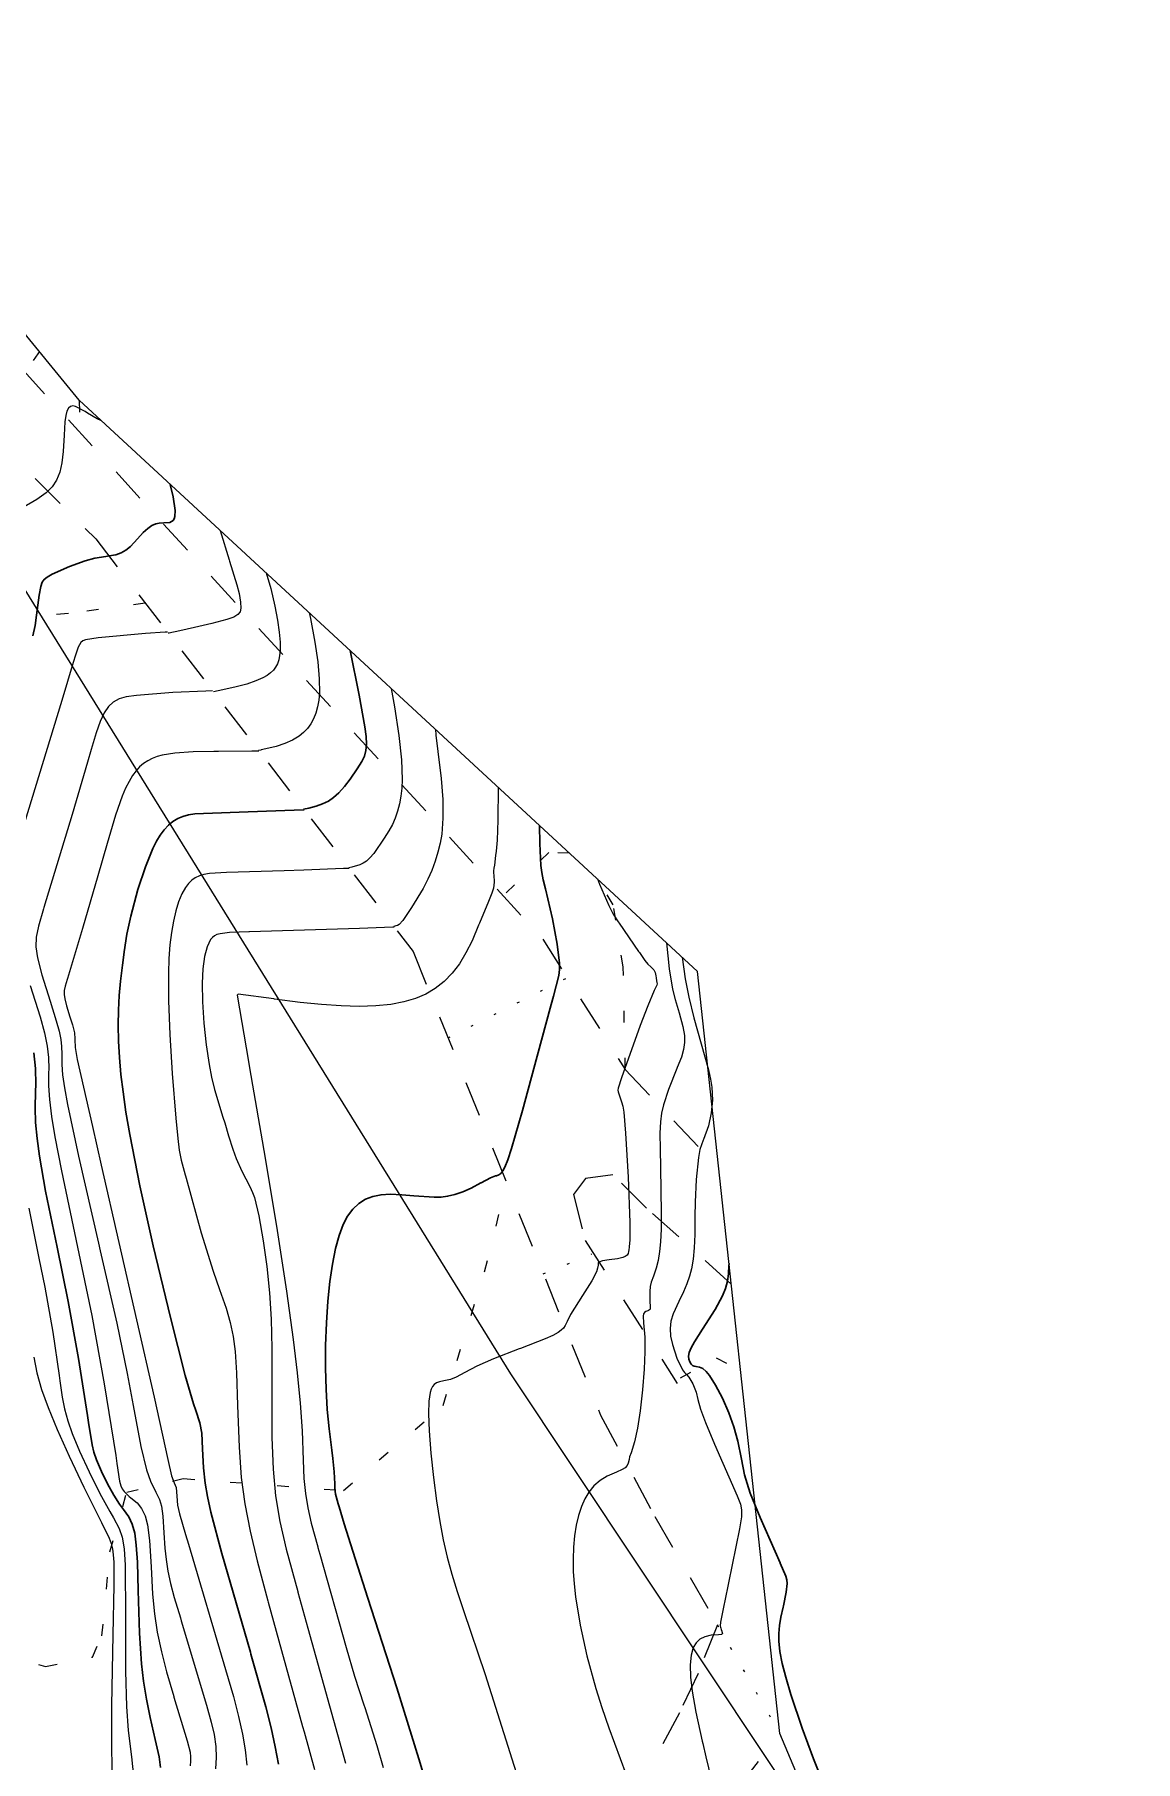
# Model space of a CAD drawing. Header units: metres. Extents: x 1233805 to 1234355, y 654698 to 655114.
# Drawn here: x 1234281.2 to 1234328, y 654854.3 to 654927.6 of the extents above; entities that cross this region are included whole.
import ezdxf

# ---------------------------------------------------------------- set-up
doc = ezdxf.new("R2010")
doc.units = ezdxf.units.M
for name, pattern in [('ИИDash_05_15', [2, 0.5, -1.5]), ('ИИDash_15_15', [3, 1.5, -1.5]), ('ИИDot', [1, 0, -1])]:
    doc.linetypes.add(name, pattern=pattern)
for name, color, linetype, lineweight in [('ИИ_ГОРИЗОНТАЛИ_ОСН', 32, 'Continuous', 25), ('ИИ_ГОРИЗОНТАЛИ_УТОЛЩ', 32, 'Continuous', 30), ('ИИ_ДОРОГИ_АД', 7, 'Continuous', 25), ('ИИ_ЛЭП_НН', 250, 'Continuous', 25), ('ИИ_УГОДЬЯ', 7, 'Continuous', 25)]:
    doc.layers.add(name, color=color, linetype=linetype, lineweight=lineweight)
doc.layers.add('Оформление точек', color=7, linetype='Continuous')

msp = doc.modelspace()

# ---------------------------------------------------------------- linework, layer by layer
at = {"layer": 'ИИ_ГОРИЗОНТАЛИ_ОСН'}
for points, elevation in [([(1234281.41712749, 654914.15694751), (1234281.34567292, 654914.06678277), (1234281.1567044, 654913.77546165)], 33), ([(1234284.04830457, 654911.22203701), (1234283.87660486, 654911.3021691), (1234283.45479863, 654911.54817175), (1234283.35351937, 654911.60956837), (1234282.94613759, 654911.82452791), (1234282.82963235, 654911.85074256), (1234282.73703473, 654911.83296228), (1234282.64959451, 654911.76173573), (1234282.58302596, 654911.63458882), (1234282.53333611, 654911.44371562), (1234282.49929323, 654911.18372399), (1234282.46783178, 654910.61402095), (1234282.42981623, 654909.91576507), (1234282.3742656, 654909.4346866), (1234282.2816591, 654909.03465962), (1234282.1442908, 654908.70222458), (1234281.95317028, 654908.41568296), (1234281.69742152, 654908.1589184), (1234281.30408784, 654907.87651292), (1234280.69477168, 654907.52461643)], 33.5), ([(1234289.09349804, 654906.56321186), (1234289.47572112, 654905.32064127), (1234289.49341074, 654905.26516647), (1234289.80854833, 654904.25982268), (1234289.90272322, 654903.88997969), (1234289.96022552, 654903.5251833), (1234289.97281496, 654903.25927411), (1234289.94145733, 654903.10684624), (1234289.84869922, 654902.99397502), (1234289.66880136, 654902.88979765), (1234289.38025681, 654902.78353251), (1234288.73950658, 654902.60945556), (1234288.00320634, 654902.43877662), (1234287.38300098, 654902.30469945), (1234287.18128216, 654902.26173519), (1234287.03705346, 654902.2310158), (1234286.92150987, 654902.20640607), (1234286.90959911, 654902.20386919), (1234286.89139134, 654902.1999911)], 34.5), ([(1234291.0427815, 654904.76320739), (1234291.24077843, 654904.10370477), (1234291.41493829, 654903.35599051), (1234291.52644289, 654902.75926539), (1234291.59989251, 654902.25338598), (1234291.63793995, 654901.82012126), (1234291.64018249, 654901.46145217), (1234291.6205714, 654901.25323243), (1234291.58301197, 654901.06975283), (1234291.52665388, 654900.90688841), (1234291.45040403, 654900.76151277), (1234291.35273564, 654900.63080616), (1234291.23199203, 654900.51262689), (1234291.08604696, 654900.40488915), (1234290.91220752, 654900.30560387), (1234290.60836557, 654900.17350335), (1234290.22599828, 654900.04532476), (1234289.77115208, 654899.92251453), (1234289.20839223, 654899.79557864), (1234288.80738998, 654899.71016973)], 35), ([(1234292.86974257, 654903.07615769), (1234292.92715336, 654902.82200133), (1234293.11554713, 654901.82524608), (1234293.23955793, 654900.98166877), (1234293.30378904, 654900.2600245), (1234293.30755002, 654899.66363022), (1234293.28033459, 654899.35594613), (1234293.23035599, 654899.07149406), (1234293.15754877, 654898.80989425), (1234293.06178797, 654898.57069381), (1234292.94300049, 654898.35360159), (1234292.8008024, 654898.15782995), (1234292.6347664, 654897.98278105), (1234292.44415822, 654897.82767522), (1234292.16704503, 654897.65835605), (1234291.8419953, 654897.51262244), (1234291.47378792, 654897.39175182), (1234291.03378348, 654897.28645783), (1234290.84186316, 654897.24558167), (1234290.81535747, 654897.23993635), (1234290.73488473, 654897.22279686), (1234290.7237721, 654897.22043004), (1234290.72338862, 654897.22034837)], 35.5), ([(1234286.85444218, 654902.24792972), (1234286.76133031, 654902.24351675), (1234285.92452456, 654902.18461291), (1234283.91392935, 654902.00266061), (1234283.37731658, 654901.92707906), (1234283.25800785, 654901.88057102), (1234283.17547818, 654901.80826991), (1234283.06550068, 654901.61212886), (1234282.94566739, 654901.26474456), (1234282.85400046, 654900.96059442), (1234282.36574539, 654899.34092342), (1234280.60406793, 654893.55699644)], 34.5), ([(1234288.77032407, 654899.7581048), (1234288.48715221, 654899.74790219), (1234287.08920653, 654899.68347288), (1234285.54001965, 654899.55522057), (1234285.10285073, 654899.49813758), (1234284.80326378, 654899.41435701), (1234284.55515244, 654899.27970372), (1234284.35049742, 654899.08626713), (1234284.17213353, 654898.81726358), (1234284.00037209, 654898.44827674), (1234283.82969785, 654897.97199529), (1234283.61656427, 654897.26702394), (1234283.46136278, 654896.73159609), (1234282.80824402, 654894.50410225), (1234281.60852817, 654890.55156628), (1234281.59383669, 654890.50390566), (1234281.37397167, 654889.75695206), (1234281.28221413, 654889.29996582), (1234281.26768011, 654888.88024493), (1234281.33216948, 654888.41197069), (1234281.51645905, 654887.69273194), (1234281.86753248, 654886.57859315), (1234282.13416605, 654885.73898991), (1234282.25069029, 654885.31045926), (1234282.32453273, 654884.95282365), (1234282.36031134, 654884.64704257), (1234282.36515484, 654884.33313916), (1234282.36332173, 654884.26691603), (1234282.36450799, 654883.88396559), (1234282.40232726, 654883.45579431), (1234282.48467697, 654882.89256617), (1234282.61402463, 654882.18407271), (1234283.07907459, 654880.00216556), (1234283.92732903, 654876.29973948), (1234284.00241925, 654875.97588178), (1234284.70266386, 654872.90147052), (1234285.14394264, 654870.77235117), (1234285.39855415, 654869.40376575), (1234285.72943261, 654867.66333311), (1234285.96561321, 654866.67832142), (1234286.1359512, 654866.19074845), (1234286.35841375, 654865.73418262), (1234286.51406777, 654865.41818374), (1234286.60048986, 654865.14077521), (1234286.66243629, 654864.71417197), (1234286.70834982, 654864.00263771), (1234286.74728594, 654863.34946461), (1234286.79364411, 654862.87300044), (1234286.87147585, 654862.37715325), (1234286.98717508, 654861.84824043), (1234287.1455634, 654861.25699753), (1234287.40368686, 654860.39033829), (1234287.43947249, 654860.27234109), (1234288.50999808, 654856.6879973), (1234288.71310994, 654855.97004407), (1234288.83449191, 654855.43383164), (1234288.90687271, 654854.93471512), (1234288.93006201, 654854.46035326), (1234288.90294774, 654853.97801879)], 35), ([(1234296.35863195, 654899.85445258), (1234296.50023867, 654899.08244496), (1234296.68543023, 654897.86227446), (1234296.79405686, 654896.8293901), (1234296.82368391, 654895.99536503), (1234296.80789727, 654895.62688091), (1234296.77066086, 654895.27905786), (1234296.71188822, 654894.95101076), (1234296.63128612, 654894.64107683), (1234296.5310975, 654894.35406803), (1234296.40794574, 654894.07741943), (1234296.26138266, 654893.80802716), (1234296.06332495, 654893.49429586), (1234295.61913766, 654892.85437623), (1234295.45774346, 654892.66721129), (1234295.30531323, 654892.52972702), (1234295.17451429, 654892.4426463), (1234295.02850514, 654892.37047301), (1234294.68456598, 654892.26821621), (1234294.5553859, 654892.24070563)], 36.5), ([(1234298.23621089, 654898.12066139), (1234298.25693138, 654897.87741449), (1234298.34354683, 654897.18478367), (1234298.48315273, 654896.02956238), (1234298.55021858, 654895.14164297), (1234298.55743958, 654894.35402367), (1234298.50266159, 654893.66740012), (1234298.43794494, 654893.28522816), (1234298.34640463, 654892.90210323), (1234298.22807655, 654892.51816496), (1234298.08293214, 654892.1333177), (1234297.91332825, 654891.75238657), (1234297.71667513, 654891.36838762), (1234297.21946691, 654890.54898253), (1234296.85138541, 654890.00153121), (1234296.69697368, 654889.8313857), (1234296.62537146, 654889.79328762), (1234296.5597423, 654889.77089629), (1234296.50995723, 654889.75909539), (1234296.48281348, 654889.75331719), (1234296.47367175, 654889.75137115), (1234296.47281316, 654889.75118838), (1234296.47138454, 654889.75088426)], 37), ([(1234290.74316091, 654897.19436715), (1234290.43395029, 654897.19154872), (1234289.0235941, 654897.17941996), (1234288.82777929, 654897.17796597), (1234287.95417038, 654897.16719563), (1234287.16610994, 654897.10778054), (1234286.63530834, 654897.0295278), (1234286.41395471, 654896.96774348), (1234286.20943665, 654896.88785364), (1234286.01629022, 654896.78699821), (1234285.83809853, 654896.66623981), (1234285.67453565, 654896.52535496), (1234285.52551666, 654896.36426436), (1234285.37275883, 654896.15710086), (1234285.22437989, 654895.90970645), (1234285.07913003, 654895.62003007), (1234284.93503706, 654895.28415813), (1234284.64829981, 654894.47603499), (1234284.28746114, 654893.26930332), (1234283.8947418, 654891.90178021), (1234283.25074264, 654889.66728108), (1234282.6129884, 654887.54613613), (1234282.59869519, 654887.50073309), (1234282.51116577, 654887.20945169), (1234282.47435316, 654887.0294223), (1234282.46809216, 654886.86225272), (1234282.49302974, 654886.67485735), (1234282.56845951, 654886.3753988), (1234282.71357549, 654885.90958368), (1234282.82109896, 654885.56768143), (1234282.900346, 654885.23956148), (1234282.91802547, 654884.98191694), (1234282.91731128, 654884.95251801), (1234282.93401996, 654884.61720519), (1234283.02137151, 654884.09947193), (1234283.6665403, 654881.25011817), (1234284.04401466, 654879.62107083), (1234286.2968177, 654869.75844656), (1234286.86788627, 654867.11786018), (1234287.0225921, 654866.42708362), (1234287.14375523, 654866.12607325), (1234287.22110354, 654865.92626251), (1234287.25372907, 654865.56347835), (1234287.28217757, 654865.18474547), (1234287.36185213, 654864.80683087), (1234287.62065646, 654863.93037249), (1234287.74586823, 654863.51538006), (1234289.32663708, 654858.19839778), (1234289.65851919, 654857.04936165), (1234289.87877061, 654856.20964225), (1234290.04476714, 654855.46041905), (1234290.15889252, 654854.78422841), (1234290.22634487, 654854.13734032)], 35.5), ([(1234300.90836836, 654895.65314166), (1234300.88672041, 654894.26488785), (1234300.85755402, 654893.41982152), (1234300.81669226, 654892.94686368), (1234300.81623049, 654892.94307327), (1234300.79373703, 654892.75770343), (1234300.74459558, 654892.35758972), (1234300.7207197, 654892.21874258), (1234300.71884467, 654892.21352468), (1234300.70573197, 654892.13261074), (1234300.71084301, 654892.00464872), (1234300.71749855, 654891.94092848), (1234300.73574419, 654891.63037281), (1234300.70448863, 654891.37327307), (1234300.639263, 654891.16841216), (1234300.49003621, 654890.81382427), (1234300.10421304, 654889.89350637), (1234300.06841722, 654889.80404417), (1234299.79096437, 654889.14182147), (1234299.53455021, 654888.62735361), (1234299.25397482, 654888.1697671), (1234298.94798442, 654887.77037701), (1234298.60584, 654887.4180866), (1234298.23241535, 654887.12066783), (1234297.8267927, 654886.87739823), (1234297.38860128, 654886.68807173), (1234296.89842354, 654886.54570616), (1234296.3369048, 654886.4433485), (1234295.70429208, 654886.3810388), (1234295.00047851, 654886.35876501), (1234294.23701785, 654886.37593618), (1234293.40015806, 654886.43201763), (1234292.49613978, 654886.52562251), (1234291.40016234, 654886.66974471), (1234291.37180059, 654886.67368977), (1234289.86470185, 654886.87203084), (1234289.84321222, 654886.86146277), (1234289.84134948, 654886.85854562), (1234289.83691421, 654886.85405211), (1234289.82324422, 654886.83489339), (1234290.29974965, 654884.01389396), (1234290.34666564, 654883.74341221), (1234291.00571357, 654879.90509026), (1234291.51144013, 654876.84390661), (1234291.91225767, 654874.26724369), (1234292.20161218, 654872.21294963), (1234292.37104286, 654870.79933418), (1234292.4951211, 654869.5063183), (1234292.57505353, 654868.33236878), (1234292.62342454, 654867.09158053), (1234292.65361655, 654866.30963518), (1234292.71180931, 654865.67798349), (1234292.81270245, 654865.06931577), (1234292.96556618, 654864.41178563), (1234293.24066383, 654863.40290076), (1234293.24575579, 654863.38467376), (1234293.32594619, 654863.09757921), (1234294.44613476, 654859.12790274), (1234294.8054181, 654857.92194584), (1234295.1935425, 654856.70487048), (1234295.23205853, 654856.58618216), (1234295.74699351, 654854.97262497), (1234296.02009856, 654854.03990486)], 37.5), ([(1234294.5752847, 654892.21472827), (1234294.33230875, 654892.20575012), (1234292.65313887, 654892.14700144), (1234291.8148596, 654892.11918028), (1234289.36070045, 654892.03581685), (1234288.63492212, 654891.99230323), (1234288.40206702, 654891.95469673), (1234288.20932005, 654891.90043284), (1234288.03636231, 654891.82182082), (1234287.88431676, 654891.71697284), (1234287.7465651, 654891.58130971), (1234287.61798114, 654891.409741), (1234287.46340652, 654891.13317065), (1234287.32581726, 654890.80110968), (1234287.20629466, 654890.41618902), (1234287.10547807, 654889.98050238), (1234287.02394907, 654889.49688849), (1234286.96180537, 654888.96633545), (1234286.91923008, 654888.39042072), (1234286.89631697, 654887.77044004), (1234286.90003246, 654886.59146897), (1234286.95399166, 654885.1662645), (1234287.05744108, 654883.51053545), (1234287.21090413, 654881.61664671), (1234287.29269485, 654880.75366962), (1234287.35920826, 654880.24775192), (1234287.44386938, 654879.82988507), (1234287.60768795, 654879.20498437), (1234287.61759648, 654879.16847569), (1234287.64777182, 654879.05724276), (1234288.29224297, 654876.74445367), (1234288.79410144, 654875.11970634), (1234289.06829536, 654874.33525282), (1234289.34430112, 654873.53715574), (1234289.51695166, 654872.93859462), (1234289.64447751, 654872.33750691), (1234289.731014, 654871.70308447), (1234289.79393417, 654870.80399862), (1234289.83738002, 654869.41526221), (1234289.89649295, 654867.63740238), (1234289.99265978, 654866.34586379), (1234290.14059058, 654865.24027174), (1234290.36200808, 654864.07440846), (1234290.65972794, 654862.81866185), (1234291.11745866, 654861.11991272), (1234291.13584842, 654861.05335906), (1234291.58600931, 654859.42112806), (1234292.59460348, 654855.77690429), (1234292.65856455, 654855.54799541), (1234293.09684369, 654853.95523306)], 36.5), ([(1234305.11706118, 654891.76675672), (1234305.20356244, 654891.54256209), (1234305.60119093, 654890.64022363), (1234305.78675844, 654890.27300173), (1234305.99817144, 654889.95292253), (1234306.04363468, 654889.88791644), (1234306.8661632, 654888.69100441), (1234306.90250956, 654888.63767333), (1234307.13768044, 654888.29834279), (1234307.26188021, 654888.14744784), (1234307.3797109, 654888.0386497), (1234307.51510335, 654887.90565432), (1234307.57176846, 654887.80021996), (1234307.60223908, 654887.66051713), (1234307.61227229, 654887.57144291), (1234307.62882651, 654887.44527921), (1234307.64825888, 654887.36976001), (1234307.66100614, 654887.31442579), (1234307.63990965, 654887.2589405), (1234307.5322332, 654887.02962114), (1234307.26200446, 654886.38167308), (1234306.93656055, 654885.5419763), (1234306.13740042, 654883.32908377), (1234305.99710466, 654882.88579539), (1234305.986312, 654882.79836303), (1234306.00271377, 654882.72528954), (1234306.00295179, 654882.72458548), (1234306.1397246, 654882.31066684), (1234306.19271033, 654882.11728267), (1234306.23364025, 654881.86703315), (1234306.31336683, 654880.97820849), (1234306.41713452, 654879.10075319), (1234306.49195383, 654877.18301717), (1234306.49852755, 654876.44657363), (1234306.46731886, 654876.14343956), (1234306.46464841, 654876.13546902), (1234306.44778341, 654876.01655187), (1234306.4427, 654875.94951066), (1234306.42374687, 654875.860459), (1234306.37941807, 654875.79263027), (1234306.30349836, 654875.73647744), (1234306.19486754, 654875.69211471), (1234305.97759136, 654875.64418701), (1234305.61807232, 654875.59551283), (1234305.33924325, 654875.55776498), (1234305.17627252, 654875.50205926), (1234305.1499732, 654875.46106913), (1234305.1434758, 654875.38936711), (1234305.14317229, 654875.37047064), (1234305.12784384, 654875.23662102), (1234305.08212722, 654875.08749838), (1234304.88515359, 654874.69815858), (1234304.48624751, 654874.08008581), (1234303.97215616, 654873.26731489), (1234303.83061817, 654872.97564605), (1234303.75037516, 654872.8073747), (1234303.67820867, 654872.69827162), (1234303.58361184, 654872.60229988), (1234303.45615855, 654872.51097523), (1234303.22727118, 654872.38693301), (1234302.90408518, 654872.24182252), (1234301.85154858, 654871.83569145), (1234301.78767115, 654871.81197107), (1234300.69778888, 654871.39406164), (1234299.99529567, 654871.08205537), (1234299.48915703, 654870.80700743), (1234299.12343416, 654870.60776081), (1234298.87426389, 654870.50765508), (1234298.59740163, 654870.45186293), (1234298.40877468, 654870.41753627), (1234298.2839377, 654870.37432005), (1234298.18409723, 654870.30876199), (1234298.10652453, 654870.21712214), (1234298.05176491, 654870.1073194), (1234298.00892246, 654869.96754913), (1234297.95644263, 654869.58871582), (1234297.94573091, 654869.05715679), (1234297.97600759, 654868.33474983), (1234298.04918367, 654867.38381472), (1234298.15474429, 654866.35539175), (1234298.28050087, 654865.36699996), (1234298.41851892, 654864.47971717), (1234298.56491068, 654863.71249308), (1234298.73451219, 654862.97226263), (1234298.92902133, 654862.25095625), (1234299.15658718, 654861.51821526), (1234299.43601053, 654860.70542455), (1234300.35032228, 654857.99197013), (1234302.36317223, 654851.63101602)], 38.5), ([(1234296.4913466, 654889.72490883), (1234296.42134558, 654889.72119987), (1234295.01714571, 654889.67082736), (1234290.33799642, 654889.52234093), (1234290.3162292, 654889.52166918), (1234289.48780126, 654889.48937261), (1234289.08765445, 654889.44412759), (1234288.95277078, 654889.40726027), (1234288.84828557, 654889.35671833), (1234288.76403077, 654889.28777212), (1234288.68845022, 654889.19101799), (1234288.54286742, 654888.88506299), (1234288.4332537, 654888.47006695), (1234288.36218511, 654887.95599337), (1234288.33048676, 654887.34940248), (1234288.34108779, 654886.55060884), (1234288.397789, 654885.6469283), (1234288.49483012, 654884.72898723), (1234288.62296224, 654883.88458118), (1234288.72932599, 654883.35184603), (1234288.85737316, 654882.82133364), (1234289.2095894, 654881.64623417), (1234289.28576938, 654881.40941073), (1234289.45332181, 654880.86659042), (1234289.63262976, 654880.29280821), (1234289.77716543, 654879.89254216), (1234290.01336451, 654879.357428), (1234290.34831947, 654878.70337959), (1234290.34901522, 654878.70207325), (1234290.46991587, 654878.46045239), (1234290.55151962, 654878.23924862), (1234290.73573607, 654877.46196237), (1234290.92751259, 654876.40116317), (1234291.07871565, 654875.31101906), (1234291.18841834, 654874.19847485), (1234291.25561542, 654873.07323994), (1234291.28522955, 654871.8333497), (1234291.28861442, 654870.04989004), (1234291.29535332, 654868.04516986), (1234291.34140282, 654866.71098024), (1234291.44580041, 654865.58033211), (1234291.6260681, 654864.49151444), (1234291.89896762, 654863.31488444), (1234292.39031796, 654861.50750397), (1234292.39546, 654861.48903997), (1234292.82309076, 654859.95313036), (1234294.41981207, 654854.22598569)], 37), ([(1234308.05167617, 654889.05687886), (1234308.17130013, 654887.95644019), (1234308.31302177, 654887.09491253), (1234308.42099355, 654886.64657724), (1234308.58338717, 654886.08308682), (1234308.74672344, 654885.5031165), (1234308.81590038, 654885.12006666), (1234308.82167544, 654884.82134533), (1234308.77773712, 654884.51973092), (1234308.68455688, 654884.20176974), (1234308.51150595, 654883.76279029), (1234308.49196428, 654883.7156307), (1234308.14272656, 654882.83319343), (1234307.92352603, 654882.17899361), (1234307.83732532, 654881.81870655), (1234307.79096229, 654881.45189251), (1234307.77180525, 654880.97976942), (1234307.77604721, 654880.29801056), (1234307.79475099, 654879.51504552), (1234307.82913875, 654877.57437588), (1234307.8215162, 654876.89805546), (1234307.79725263, 654876.36263515), (1234307.75598693, 654875.94250169), (1234307.69411097, 654875.57148198), (1234307.61212594, 654875.24650975), (1234307.49460149, 654874.90661798), (1234307.40502804, 654874.64533665), (1234307.36514564, 654874.45812158), (1234307.34302406, 654874.24956235), (1234307.35060977, 654873.74661647), (1234307.35295, 654873.7088381), (1234307.35163772, 654873.50471792), (1234307.33069714, 654873.46526471), (1234307.28683317, 654873.44248033), (1234307.25815923, 654873.43460383), (1234307.17186104, 654873.40483345), (1234307.1145694, 654873.36107532), (1234307.07707812, 654873.29637083), (1234307.06009053, 654873.21013772), (1234307.08077271, 654872.91336693), (1234307.13135206, 654872.31389637), (1234307.13840958, 654871.68696754), (1234307.10438188, 654870.9510831), (1234307.03230463, 654870.07695838), (1234306.93234882, 654869.18848439), (1234306.82262485, 654868.44851756), (1234306.69723777, 654867.86164012), (1234306.5447995, 654867.39914773), (1234306.48636493, 654867.23276402), (1234306.46272164, 654867.11603002), (1234306.42888632, 654866.96604967), (1234306.37628022, 654866.85977993), (1234306.29025697, 654866.76764572), (1234306.16682709, 654866.6877264), (1234305.92350297, 654866.58230396), (1234305.5313566, 654866.4095297), (1234305.23003958, 654866.22633035), (1234304.96915801, 654866.00219173), (1234304.7501499, 654865.73580805), (1234304.58286976, 654865.45269753), (1234304.43673331, 654865.11975231), (1234304.3137998, 654864.74167446), (1234304.21570816, 654864.32351129), (1234304.14380651, 654863.87138498), (1234304.09872907, 654863.3897901), (1234304.08095137, 654862.88386192), (1234304.09062926, 654862.35817564), (1234304.12528822, 654861.83761681), (1234304.1850965, 654861.28333113), (1234304.37919631, 654860.08173567), (1234304.66980603, 654858.77366461), (1234305.04792919, 654857.39998862), (1234305.30455705, 654856.58391594), (1234305.59695621, 654855.72521275), (1234306.32782846, 654853.76933849)], 39), ([(1234308.71899009, 654888.44066882), (1234308.85030135, 654887.5328701), (1234308.99721704, 654886.74454584), (1234309.20835755, 654885.8709064), (1234309.52638362, 654884.7727443), (1234309.84196992, 654883.6605724), (1234309.92798626, 654883.26650921), (1234309.98031154, 654882.92092356), (1234310.00324528, 654882.38020198), (1234309.95216522, 654881.83438013), (1234309.82906048, 654881.28967865), (1234309.62408041, 654880.70340083), (1234309.612524, 654880.67392997), (1234309.47110523, 654880.28460085), (1234309.41036424, 654879.9391645), (1234309.31170482, 654879.00356835), (1234309.26589663, 654878.0503817), (1234309.26027077, 654877.43893194), (1234309.25177842, 654876.66692568), (1234309.22746142, 654876.10768199), (1234309.18142253, 654875.62527145), (1234309.11193084, 654875.21473393), (1234309.02910422, 654874.89515202), (1234308.91769383, 654874.57206276), (1234308.77758124, 654874.24201068), (1234308.57763623, 654873.83172123), (1234308.3341858, 654873.30775659), (1234308.24104428, 654872.99027466), (1234308.20490879, 654872.67554573), (1234308.2240772, 654872.35271816), (1234308.300072, 654871.99384358), (1234308.49363105, 654871.42636095), (1234308.73100476, 654870.92853971), (1234308.81347398, 654870.80915242), (1234308.90333084, 654870.7209258), (1234309.00582318, 654870.61508841), (1234309.16625364, 654870.33390194), (1234309.30822763, 654869.98245463), (1234309.38970843, 654869.66922881), (1234309.5005569, 654869.24752806), (1234309.70418847, 654868.69437479), (1234310.09252367, 654867.769328), (1234311.04982769, 654865.5754312), (1234311.05183432, 654865.57087385), (1234311.19537597, 654865.21800055), (1234311.24331732, 654864.97615555), (1234311.23109299, 654864.67719362), (1234311.14886579, 654864.1723087), (1234310.53132505, 654861.11894357), (1234310.49056766, 654860.92287334), (1234310.34425744, 654860.20686015), (1234310.32708712, 654860.06088794), (1234310.34665593, 654860.00319442), (1234310.36453009, 654859.95276463), (1234310.37812187, 654859.90440159), (1234310.40120734, 654859.82566811), (1234310.40545593, 654859.81342621), (1234310.42439718, 654859.72605063), (1234310.39262275, 654859.68404615), (1234310.26113726, 654859.67231396), (1234309.95304405, 654859.65189287), (1234309.68611449, 654859.59173901), (1234309.47369628, 654859.48683373), (1234309.30748945, 654859.33309262), (1234309.18836114, 654859.13055064), (1234309.10089419, 654858.81308756), (1234309.06272471, 654858.39444779), (1234309.07451032, 654857.88070836), (1234309.13597302, 654857.28610322), (1234309.29221429, 654856.38854298), (1234309.57287352, 654855.1534259), (1234309.59649639, 654855.05435421), (1234309.72831145, 654854.49913794), (1234310.05465524, 654853.14719497)], 39.5), ([(1234281.02151479, 654887.24743254), (1234281.44723315, 654885.91029838), (1234281.63186408, 654885.23220449), (1234281.74872563, 654884.66605887), (1234281.80510154, 654884.18193349), (1234281.81228422, 654883.68436137), (1234281.80827524, 654883.54899332), (1234281.80418109, 654882.97783586), (1234281.84284323, 654882.39602536), (1234281.93255002, 654881.67817115), (1234282.07624496, 654880.8116254), (1234282.35706583, 654879.37481995), (1234282.85370849, 654877.01598821), (1234283.64176218, 654873.22503441), (1234284.1733599, 654870.33426585), (1234284.66006341, 654867.28156437), (1234284.70999319, 654866.94754374), (1234284.82456057, 654866.201162), (1234284.87604482, 654865.9932518), (1234284.93425301, 654865.87001698), (1234285.01044368, 654865.75810629), (1234285.22951788, 654865.54994133), (1234285.30502472, 654865.49555328), (1234285.56766808, 654865.28212428), (1234285.75652769, 654865.03908004), (1234285.90399684, 654864.72496244), (1234286.0087285, 654864.33720158), (1234286.09461381, 654863.67141283), (1234286.16002794, 654862.55709168), (1234286.22455785, 654861.40516434), (1234286.30511066, 654860.56125541), (1234286.42481888, 654859.77946181), (1234286.59635246, 654858.95669822), (1234286.81791513, 654858.09490892), (1234287.12601164, 654857.05240875), (1234287.13307674, 654857.02930213), (1234287.69335909, 654855.17759682), (1234287.81571461, 654854.69455519), (1234287.83880809, 654854.49803008), (1234287.84018418, 654854.30783505), (1234287.81871383, 654854.11068241)], 34.5), ([(1234280.97015587, 654877.78806035), (1234281.38887207, 654875.6685039), (1234281.64006155, 654874.42957796), (1234281.98549994, 654872.52067312), (1234282.25757475, 654870.6872331), (1234282.28685703, 654870.46023331), (1234282.38324347, 654869.76872539), (1234282.4820371, 654869.26743729), (1234282.62157239, 654868.76220013), (1234282.81469765, 654868.21456804), (1234283.1247068, 654867.46891566), (1234283.5292332, 654866.59105452), (1234283.98601938, 654865.67352709), (1234284.40242279, 654864.90314983), (1234284.56008383, 654864.63408213), (1234284.80845661, 654864.18345669), (1234284.93708802, 654863.81480439), (1234285.01551929, 654863.32915032), (1234285.05596287, 654862.62408939), (1234285.06649139, 654860.41893364), (1234285.07030496, 654858.13534859), (1234285.11399712, 654856.62397852), (1234285.1903401, 654855.60771654), (1234285.32374046, 654854.48681572), (1234285.41716032, 654853.67650787)], 33.5), ([(1234281.17820773, 654871.45545574), (1234281.31259852, 654870.79680779), (1234281.51201611, 654870.09283734), (1234281.78402406, 654869.32522615), (1234282.16717103, 654868.39437426), (1234282.67672612, 654867.26198533), (1234283.30517724, 654865.94597032), (1234283.98887524, 654864.57975408), (1234284.05774543, 654864.44568644), (1234284.37929726, 654863.78324184), (1234284.46187913, 654863.55439417), (1234284.51798632, 654863.3287717), (1234284.55519115, 654863.07232648), (1234284.57616198, 654862.76040886), (1234284.57958005, 654861.7675333), (1234284.54018639, 654859.67911763), (1234284.48483284, 654856.67817699), (1234284.47480109, 654854.81120312), (1234284.50162028, 654853.52258091)], 33)]:
    msp.add_lwpolyline(points, dxfattribs=dict(at, elevation=elevation))
at = {"layer": 'ИИ_ГОРИЗОНТАЛИ_УТОЛЩ'}
for points, elevation in [([(1234286.97639668, 654908.51818248), (1234287.09379539, 654907.99428269), (1234287.17887062, 654907.41438918), (1234287.16662511, 654907.15236556), (1234287.13725277, 654907.05898099), (1234287.09176474, 654906.9883465), (1234287.03196746, 654906.94032384), (1234286.95383295, 654906.90961254), (1234286.70657386, 654906.88962306), (1234286.50406298, 654906.88109609), (1234286.35585168, 654906.85187924), (1234286.18987498, 654906.77734319), (1234286.01493984, 654906.65211792), (1234285.82829186, 654906.476093), (1234285.58358768, 654906.20554575), (1234285.28680739, 654905.8854964), (1234285.09056291, 654905.72609242), (1234284.88400259, 654905.60991797), (1234284.66153228, 654905.53259305), (1234284.38471342, 654905.48065646), (1234284.23122134, 654905.46053802), (1234283.77200924, 654905.38876029), (1234283.35825569, 654905.28048869), (1234282.69764267, 654905.03615849), (1234281.96424595, 654904.70850523), (1234281.7415014, 654904.58798583), (1234281.6142232, 654904.485962), (1234281.53389791, 654904.36419021), (1234281.47590494, 654904.18337479), (1234281.40777872, 654903.81336016), (1234281.32266459, 654903.17651128), (1234281.29620479, 654902.96700991), (1234281.23196638, 654902.53058465), (1234281.14262395, 654902.09094085)], 34), ([(1234294.61538674, 654901.46419751), (1234294.99511389, 654899.5763974), (1234295.24070241, 654898.22242797), (1234295.29118813, 654897.81053355), (1234295.30536669, 654897.49115919), (1234295.28232184, 654897.2229239), (1234295.21798135, 654896.98668157), (1234295.1082909, 654896.75770112), (1234294.90718299, 654896.43960918), (1234294.61528781, 654896.01131936), (1234294.37143176, 654895.69139802), (1234294.13746621, 654895.42972545), (1234293.91365279, 654895.22806834), (1234293.69187292, 654895.07725848), (1234293.44398088, 654894.95262278), (1234293.17342072, 654894.85513852), (1234292.85917473, 654894.77733702), (1234292.63938726, 654894.730527)], 36), ([(1234292.65922281, 654894.70454771), (1234292.24327193, 654894.69030038), (1234290.28913202, 654894.62317551), (1234288.38340448, 654894.54929278), (1234288.02367743, 654894.52575393), (1234287.75561606, 654894.4869557), (1234287.51472368, 654894.42355256), (1234287.29655599, 654894.3330722), (1234287.08867959, 654894.20851832), (1234286.89575393, 654894.05061322), (1234286.71573629, 654893.85766962), (1234286.54751207, 654893.62846401), (1234286.39200796, 654893.36715195), (1234286.23503687, 654893.05477177), (1234285.9183344, 654892.28021204), (1234285.6011425, 654891.31307203), (1234285.29574125, 654890.19057594), (1234285.12356353, 654889.42012554), (1234285.01520046, 654888.67346641), (1234284.95494331, 654888.204449), (1234284.94196279, 654888.10760579), (1234284.85702322, 654887.4233385), (1234284.80308036, 654886.81751228), (1234284.77159226, 654886.19474732), (1234284.76334488, 654885.55573034), (1234284.77875703, 654884.88325975), (1234284.81824016, 654884.18727522), (1234284.88184492, 654883.46691067), (1234284.9695869, 654882.72202833), (1234285.09344759, 654881.87137787), (1234285.25356008, 654880.92354258), (1234285.68223472, 654878.73808381), (1234286.25100969, 654876.18520507), (1234286.98630834, 654873.14660568), (1234287.61355117, 654870.6829544), (1234287.96240937, 654869.48434062), (1234288.06435278, 654869.19199727), (1234288.23031774, 654868.67572762), (1234288.30904214, 654868.2282779), (1234288.34824569, 654867.56505941), (1234288.3917919, 654866.76432475), (1234288.46201119, 654866.11677626), (1234288.55953943, 654865.54355296), (1234288.70196019, 654864.88793342), (1234289.16766919, 654863.12908891), (1234290.37681049, 654858.93790482), (1234290.40125993, 654858.85392332), (1234291.03131724, 654856.61100459), (1234291.25340806, 654855.72450226), (1234291.43208499, 654854.92321256), (1234291.57343043, 654854.17549319)], 36), ([(1234302.65299664, 654894.04211958), (1234302.66605815, 654893.27341605), (1234302.71475215, 654892.33197812), (1234302.75317409, 654892.04785993), (1234302.81934145, 654891.7367898), (1234302.91435897, 654891.34578252), (1234303.21056899, 654890.07642232), (1234303.41370568, 654888.99653509), (1234303.510234, 654888.19706782), (1234303.51293082, 654887.92585581), (1234303.48233977, 654887.6710235), (1234303.25595985, 654886.78846568), (1234303.15742662, 654886.43495437), (1234302.56316183, 654884.25001751), (1234301.93514837, 654881.93905406), (1234301.46941989, 654880.31604697), (1234301.31386549, 654879.844691), (1234301.18634601, 654879.52630764), (1234301.10212975, 654879.36865416), (1234301.01920015, 654879.26154399), (1234300.93495696, 654879.19936695), (1234300.82496818, 654879.1640739), (1234300.78827784, 654879.15531466), (1234300.58341695, 654879.07599593), (1234300.183645, 654878.86725076), (1234300.17165085, 654878.86078784), (1234299.749448, 654878.64192476), (1234299.39699115, 654878.48538297), (1234299.06522636, 654878.36930262), (1234298.75639984, 654878.29544994), (1234298.48299986, 654878.26184807), (1234298.17904656, 654878.25362977), (1234297.31611627, 654878.31352689), (1234296.81664282, 654878.35808667), (1234296.32109028, 654878.38288693), (1234295.92786481, 654878.36137139), (1234295.57650025, 654878.290196), (1234295.2635312, 654878.16711384), (1234294.97839428, 654877.98578117), (1234294.72632206, 654877.74698594), (1234294.50608462, 654877.44954716), (1234294.31714274, 654877.09270289), (1234294.14321637, 654876.63209853), (1234293.99018952, 654876.07299395), (1234293.85883263, 654875.41814134), (1234293.75016902, 654874.67259479), (1234293.66451413, 654873.83454326), (1234293.60454305, 654872.92518244), (1234293.57164139, 654871.96402727), (1234293.56732994, 654870.9940378), (1234293.59064411, 654870.09650831), (1234293.64110514, 654869.2367438), (1234293.71775493, 654868.4156543), (1234293.83248923, 654867.50648149), (1234293.87940082, 654867.15358026), (1234293.93704235, 654866.59261385), (1234293.96017507, 654866.08481625), (1234293.96583028, 654865.90829012), (1234293.99941533, 654865.64660121), (1234294.0913401, 654865.29674066), (1234294.09605157, 654865.28030755), (1234294.14699462, 654865.10225482), (1234294.35596913, 654864.37970223), (1234294.72399173, 654863.22947914), (1234295.3696315, 654861.23253333), (1234296.59270055, 654857.419141), (1234297.53411842, 654854.41018337), (1234298.25216361, 654852.01962093)], 38), ([(1234281.17291967, 654884.37928906), (1234281.24989267, 654883.71682081), (1234281.25941359, 654883.03558359), (1234281.25001566, 654882.7462241), (1234281.23522174, 654882.04706276), (1234281.25510303, 654881.42914032), (1234281.31418612, 654880.75084978), (1234281.41489879, 654880.00055966), (1234281.67970585, 654878.51595961), (1234282.16635703, 654876.13886794), (1234282.64091186, 654873.82730618), (1234283.082896, 654871.40867876), (1234283.45881908, 654868.98439873), (1234283.50107681, 654868.68235986), (1234283.65227359, 654867.73625457), (1234283.73277221, 654867.42699767), (1234283.84537124, 654867.10390992), (1234284.05568429, 654866.6074582), (1234284.31286513, 654866.07835363), (1234284.57464096, 654865.60304813), (1234284.81597033, 654865.22654558), (1234284.98942962, 654864.99732159), (1234285.21920716, 654864.67657547), (1234285.36081683, 654864.37446426), (1234285.46391996, 654863.98481328), (1234285.53234568, 654863.48064549), (1234285.57586233, 654862.75891891), (1234285.6076485, 654861.56104024), (1234285.66182757, 654859.73953866), (1234285.75319315, 654858.43675392), (1234285.84245412, 654857.70131651), (1234285.96522339, 654856.94288912), (1234286.12047412, 654856.1617024), (1234286.33505843, 654855.22289809), (1234286.49868836, 654854.4980527), (1234286.55875014, 654854.03965117)], 34), ([(1234310.70892266, 654875.44558906), (1234310.70803759, 654875.4310752), (1234310.7063783, 654875.35067081), (1234310.68945999, 654874.99529699), (1234310.64222795, 654874.69339446), (1234310.55529718, 654874.38464357), (1234310.42660905, 654874.06683271), (1234310.11400212, 654873.48629219), (1234309.58253218, 654872.64414901), (1234309.24812274, 654872.11950848), (1234309.10121816, 654871.85721467), (1234309.0163929, 654871.6586006), (1234308.98718138, 654871.51146565), (1234309.00579603, 654871.37722883), (1234309.04674346, 654871.25901489), (1234309.09645499, 654871.17187747), (1234309.1569693, 654871.11228788), (1234309.22874026, 654871.08002849), (1234309.30450536, 654871.07004396), (1234309.45689162, 654871.0429429), (1234309.59182062, 654870.97554916), (1234309.73159688, 654870.85681681), (1234309.8762983, 654870.6851048), (1234310.13868623, 654870.2728444), (1234310.4267501, 654869.71572789), (1234310.69755476, 654869.0972093), (1234310.91430805, 654868.50119346), (1234311.08321886, 654867.89052347), (1234311.23633621, 654867.13109001), (1234311.36995935, 654866.46902182), (1234311.47329576, 654866.09252158), (1234311.60848147, 654865.69198635), (1234312.03357336, 654864.65292166), (1234312.88009452, 654862.7277878), (1234312.88676459, 654862.71277376), (1234313.11433068, 654862.16607835), (1234313.15668412, 654862.00422085), (1234313.17229636, 654861.84802422), (1234313.13981992, 654861.47700048), (1234313.01650174, 654860.90552522), (1234313.00105702, 654860.84254985), (1234312.90314606, 654860.41564104), (1234312.84649006, 654860.06980951), (1234312.81912126, 654859.73219825), (1234312.82195254, 654859.40015925), (1234312.86844456, 654858.96396028), (1234312.96521403, 654858.46097913), (1234313.11564099, 654857.87194914), (1234313.33406003, 654857.14040586), (1234313.80767454, 654855.71278272), (1234314.28929588, 654854.40307287), (1234314.6044605, 654853.62892352)], 40)]:
    msp.add_lwpolyline(points, dxfattribs=dict(at, elevation=elevation))
at = {"layer": 'ИИ_ДОРОГИ_АД', "linetype": 'ИИDash_15_15'}
for points in [[(1234227.50146419, 654902.15264493), (1234224.60198433, 654901.68542985), (1234225.37765173, 654907.92539024), (1234227.37735745, 654914.4629867), (1234231.84098629, 654924.20988054), (1234238.25438426, 654934.40202083), (1234241.60421512, 654937.52808784), (1234244.31912883, 654938.32978407), (1234248.17964242, 654938.09130876), (1234251.94696073, 654936.63563773), (1234254.92782422, 654934.61056873), (1234262.62137385, 654928.45800948), (1234272.73612333, 654917.24205687), (1234283.81026585, 654906.20344029), (1234297.28690699, 654888.69094098), (1234305.24619154, 654869.00369402), (1234307.56253696, 654864.70176257), (1234310.21404114, 654860.09507125)], [(1234264.24237578, 654931.24494885), (1234280.62370609, 654913.47997605), (1234302.79325616, 654889.21309824), (1234306.29955002, 654883.67319169), (1234310.2743061, 654879.46672386)], [(1234310.80440775, 654874.56214729), (1234307.20591455, 654877.79083569), (1234305.77708736, 654879.20347571), (1234304.6128486, 654879.05257443), (1234304.10620157, 654878.36277484), (1234304.5912873, 654876.41239163), (1234308.50789347, 654870.35030474)], [(1234310.21404114, 654860.09507125), (1234309.39038536, 654858.0364939), (1234308.60442845, 654856.36314169), (1234306.3972289, 654852.23634084)], [(1234274.41061604, 654805.42211477), (1234273.49851909, 654805.66745077), (1234273.10250682, 654806.29263224), (1234272.91687219, 654807.12610405), (1234273.081668, 654807.89724176), (1234273.34956377, 654808.66316834), (1234273.87287191, 654809.42785311), (1234275.75209622, 654811.3188757), (1234285.65668009, 654815.4531052), (1234284.18627473, 654820.35680927), (1234287.3255019, 654824.53616502), (1234286.55807115, 654826.03743876), (1234293.00331069, 654832.07577413), (1234297.27479723, 654836.25093879), (1234302.02898356, 654841.30228441), (1234303.98442624, 654843.77595671), (1234307.4357633, 654848.25529666), (1234311.0431926, 654853.10374049), (1234312.86554532, 654855.48837992)], [(1234312.86554532, 654855.48837992), (1234312.86619873, 654855.48752819)]]:
    msp.add_lwpolyline(points, dxfattribs=at)
at = {"layer": 'ИИ_ДОРОГИ_АД', "linetype": 'ИИDot'}
for points in [[(1234298.76905135, 654885.02486498), (1234303.83022275, 654887.57470218)], [(1234302.82020843, 654875.00435002), (1234304.88709451, 654875.84314206)], [(1234310.21404114, 654860.09507125), (1234312.86554532, 654855.48837992)]]:
    msp.add_lwpolyline(points, dxfattribs=at)
at = {"layer": 'ИИ_ЛЭП_НН'}
msp.add_lwpolyline([(1234213.71650281, 655063.81575001), (1234224.9935481, 655027.75035034), (1234230.47364542, 655001.93736487), (1234232.26146947, 654974.73223735), (1234235.87271198, 654942.85688939), (1234254.68511394, 654930.29465883), (1234274.57753751, 654914.0451518), (1234301.4250058, 654870.75732797), (1234315.0615498, 654850.27561862)], dxfattribs=at)
at = {"layer": 'ИИ_УГОДЬЯ', "linetype": 'ИИDash_05_15'}
for points in [[(1234283.10779908, 654912.0905172), (1234283.15125336, 654910.71331274)], [(1234285.91092662, 654903.47369333), (1234282.64718579, 654903.03326091), (1234278.87120571, 654902.70183246)], [(1234303.92982023, 654892.86307701), (1234303.05740469, 654892.89578925), (1234301.10757954, 654891.05824658)], [(1234306.29955002, 654883.67319169), (1234306.21193786, 654888.0396455), (1234305.79116844, 654890.67053972), (1234305.12198646, 654891.76220862)], [(1234279.46889205, 654858.99671835), (1234281.67382867, 654858.33146655), (1234283.67341087, 654858.72769052), (1234284.0717358, 654859.62757663), (1234284.41423356, 654863.19889223), (1234285.12491705, 654865.72409936), (1234287.52245117, 654866.3111619), (1234294.33341456, 654865.79956109), (1234298.56516311, 654869.41127965), (1234300.32390519, 654875.08878245), (1234301.26654926, 654878.8473175)], [(1234308.65278975, 654870.58787803), (1234310.16161049, 654871.42921371), (1234311.20036424, 654870.89870101)]]:
    msp.add_lwpolyline(points, dxfattribs=at)
at = {"layer": 'Оформление точек', "color": 41}
msp.add_lwpolyline([(1234024.61714186, 654701.91992446), (1234177.24120892, 654711.68211789), (1234295.34509599, 654734.76058406), (1234323.42189632, 654753.31883377), (1234327.97176442, 654819.62590966), (1234312.866, 654855.488), (1234309.36927713, 654887.84018172), (1234283.10779908, 654912.0905172), (1234263.06461184, 654936.58838526)], dxfattribs=at)

doc.saveas('drawing.dxf')
